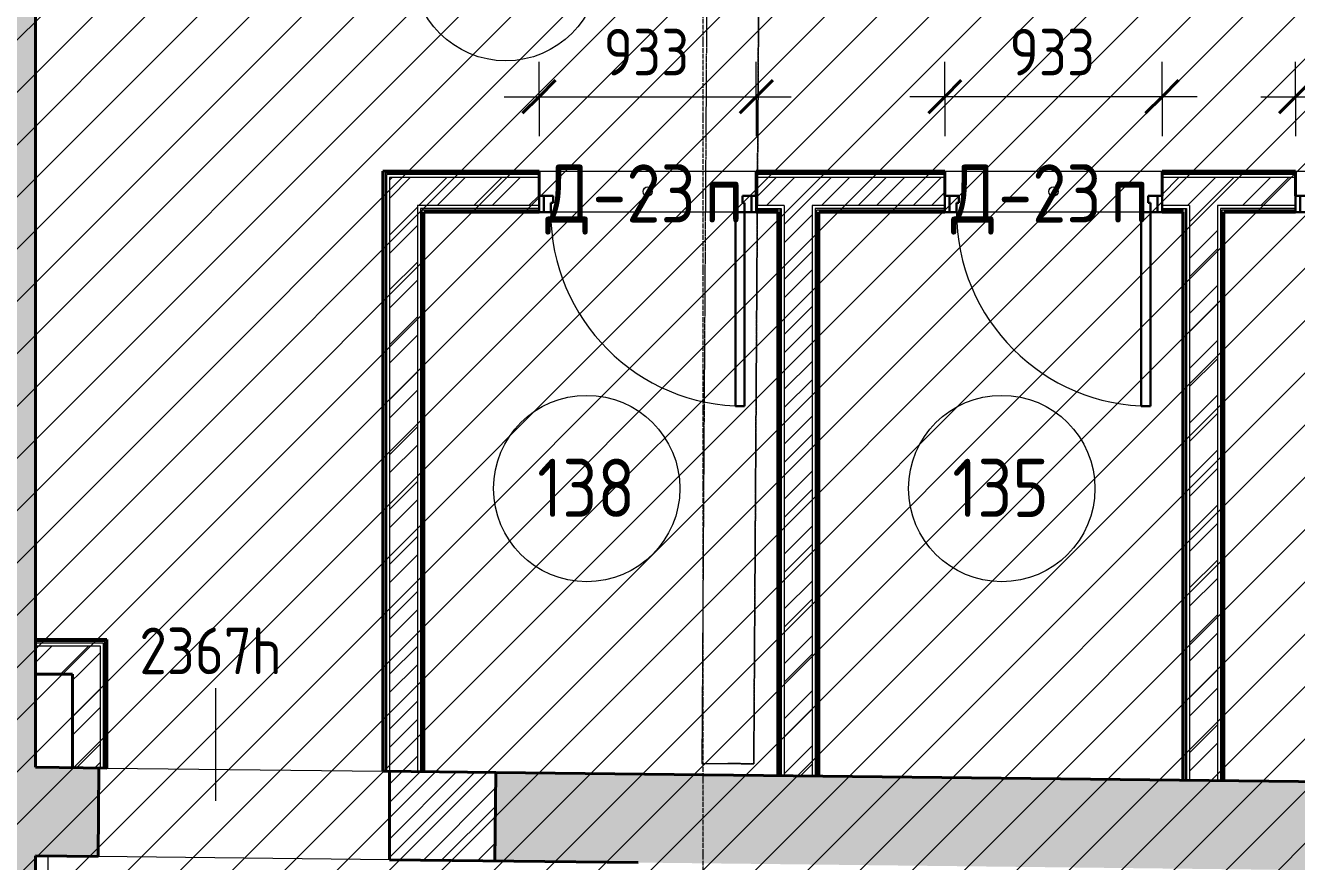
# Model space of a CAD drawing. Header units: millimetres. Extents: x -11886 to 379896, y -8130 to 47743.
# Drawn here: x 46500 to 51958, y 36887 to 40477 of the extents above; entities that cross this region are included whole.
import ezdxf

# ---------------------------------------------------------------- set-up
doc = ezdxf.new("R2010")
doc.units = ezdxf.units.MM
for name, pattern in [('ADSK_Линия сетки', [25, 20, -2.5, 0, -2.5]), ('ADSK_Сверху', [4.5, 3, -1.5]), ('ADSK_Снесено', [4.5, 3, -1.5])]:
    doc.linetypes.add(name, pattern=pattern)
for name, color, linetype, lineweight in [('Аннотация', 7, 'Continuous', 9), ('Каркас', 7, 'Continuous', 18), ('Марки дверей', 7, 'Continuous', 20), ('Марки помещений', 7, 'Continuous', 20), ('Оси', 7, 'Continuous', 9), ('Размеры', 7, 'Continuous', 9), ('Размеры-100', 7, 'Continuous', 9)]:
    doc.layers.add(name, color=color, linetype=linetype, lineweight=lineweight)
for name, color, linetype, lineweight, true_color in [('Двери', 5, 'Continuous', 18, 0x0000ff), ('Линии', 7, 'Continuous', 9, 0x00a600), ('Стены внутренние', 5, 'Continuous', 18, 0x0000ff), ('Стены наружные', 1, 'ADSK_Снесено', 18, 0xff0000), ('Стены штриховка', 5, 'Continuous', 18, 0x0000ff)]:
    doc.layers.add(name, color=color, linetype=linetype, lineweight=lineweight, true_color=true_color)
doc.styles.add('GOST Common_1', font='GOST_Common.ttf', dxfattribs={"width": 0.9, "height": 200})
doc.styles.add('GOST Common_2', font='GOST_Common.ttf', dxfattribs={"width": 0.9, "height": 250})
doc.dimstyles.new('ADSK_Основной_2_мм_Округление_до_1_мм', dxfattribs={"dimscale": 304.8, "dimtxt": 201.142999, "dimasz": 0.463911, "dimexe": 0.492126, "dimexo": 0.492126, "dimgap": 0.098425, "dimtad": 1, "dimdec": 0, "dimdsep": 46, "dimtxsty": 'GOST Common_1', "dimblk1": 'OBLIQUE', "dimblk2": 'OBLIQUE', "dimsah": 1, "dimcen": 0.09, "dimdle": 0.492126, "dimazin": 2, "dimtfac": 1, "dimtdec": 4, "dimtix": 1, "dimtmove": 0, "dimatfit": 3, "dimfxl": 1, "dimtvp": 1, "dimtolj": 1, "dimtzin": 0, "dimlwd": 20, "dimlwe": 20, "dimarcsym": 2})
pattern_1 = [(45, (0, 0), (-117.8655, 117.8655), []), (45, (78.58, 0), (-117.8655, 117.8655), [])]

# ---------------------------------------------------------------- blocks, each defined once
blk = doc.blocks.new('ADSK_БалкаЖБ_Прямоугольная - 223_1х460мм-821113-01 План 1-го этажа маркировочный')
at = {"layer": 'Каркас', "color": 253, "linetype": 'ADSK_Сверху', "true_color": 0xaaaaaa}
for p, q in [((-2939.7, 111.5), (-2939.7, -111.6)), ((-2939.7, 111.5), (2939.7, 111.5)), ((2939.7, -111.6), (2939.7, 111.5)), ((-2939.7, -111.6), (2939.7, -111.6))]:
    blk.add_line(p, q, dxfattribs=at)
at = {"layer": 'Каркас', "color": 253, "linetype": 'ADSK_Сверху', "true_color": 0xb2b2b2}
for p, q in [((-2939.7, -0.1), (-2939.7, 111.5)), ((2939.7, 111.5), (-2939.7, 111.5)), ((2939.7, 111.5), (2939.7, -0.1))]:
    blk.add_line(p, q, dxfattribs=at)
blk = doc.blocks.new('AC_Дверь_Однопольная - Д-23п 933х2200h-1983237-01 План 1-го этажа маркировочный')
at = {"layer": 'Двери', "lineweight": 30}
for p, q in [((-416.5, 921), (-376.5, 921)), ((-416.5, 88), (-416.5, 921)), ((-376.5, 921), (-376.5, 88)), ((-466.5, 88), (-446.5, 88)), ((-466.5, 18), (-466.5, 88)), ((-446.5, 88), (-416.5, 88)), ((-446.5, 18), (-446.5, 88)), ((-446.5, 88), (-446.5, 18)), ((-376.5, 88), (-416.5, 88)), ((-416.5, 88), (-416.5, 48)), ((416.5, 88), (446.5, 88)), ((416.5, 48), (416.5, 88)), ((446.5, 88), (446.5, 18)), ((446.5, 88), (466.5, 88)), ((446.5, 18), (446.5, 88)), ((466.5, 88), (466.5, 18)), ((-446.5, 18), (-466.5, 18)), ((-406.5, 18), (-446.5, 18)), ((-416.5, 48), (-406.5, 48)), ((-406.5, 48), (-406.5, 18)), ((406.5, 48), (416.5, 48)), ((406.5, 18), (406.5, 48)), ((446.5, 18), (406.5, 18)), ((466.5, 18), (446.5, 18))]:
    blk.add_line(p, q, dxfattribs=at)
at = {"layer": 'Двери'}
blk.add_arc((-416.5, 88), 833, 0, 90, dxfattribs=at)
blk = doc.blocks.new('ADSK_Марка_Помещение_ОдноЗначение - Номер-247393-01 План 1-го этажа маркировочный')
at = {"layer": 'Марки помещений'}
blk.add_circle((0, 0), 4, dxfattribs=at)
blk = doc.blocks.new('ADSK_Марка_Дверь - Марка типа и комментарии-2020407-01 План 1-го этажа маркировочный')
at = {"layer": 'Марки дверей', "lineweight": 9}
blk.add_circle((0, 0), 0.2, dxfattribs=at)
blk = doc.blocks.new('DIMBLOCK60-01 План 1-го этажа маркировочный')
at = {"layer": 'Размеры-100', "lineweight": 20, "transparency": 16777216}
for p, q in [((48705.3, 40170.9), (48705.3, 40320.9)), ((49638.3, 40170.9), (49638.3, 40320.9)), ((48555.3, 40170.9), (49788.3, 40170.9)), ((48705.3, 40170.9), (48705.3, 40001.5)), ((49638.3, 40170.9), (49638.3, 40001.5))]:
    blk.add_line(p, q, dxfattribs=at)
at = {"layer": 'Размеры-100', "lineweight": 40, "transparency": 16777216}
for p, q in [((48705.3, 40170.9), (48776, 40241.6)), ((49638.3, 40170.9), (49709, 40241.6)), ((48705.3, 40170.9), (48634.6, 40100.2)), ((49638.3, 40170.9), (49567.6, 40100.2))]:
    blk.add_line(p, q, dxfattribs=at)
at = {"layer": 'Размеры-100', "color": 0, "lineweight": 20, "transparency": 16777216, "insert": (48982.6, 40462.3), "char_height": 200, "width": 454.106, "attachment_point": 1, "line_spacing_factor": 1.022761, "style": 'GOST Common_1'}
blk.add_mtext('933', dxfattribs=at)
blk = doc.blocks.new('_Oblique')
at = {"color": 0, "linetype": 'ByBlock', "lineweight": -2}
blk.add_line((-0.5, -0.5), (0.5, 0.5), dxfattribs=at)
blk = doc.blocks.new('DIMBLOCK62-01 План 1-го этажа маркировочный')
at = {"layer": 'Размеры-100', "lineweight": 20, "transparency": 16777216}
for p, q in [((50447.8, 40170.9), (50447.8, 40320.9)), ((51380.8, 40170.9), (51380.8, 40320.9)), ((51530.8, 40170.9), (50297.8, 40170.9)), ((50447.8, 40170.9), (50447.8, 40001.5)), ((51380.8, 40170.9), (51380.8, 40001.5))]:
    blk.add_line(p, q, dxfattribs=at)
at = {"layer": 'Размеры-100', "lineweight": 40, "transparency": 16777216}
for p, q in [((50447.8, 40170.9), (50518.5, 40241.6)), ((51380.8, 40170.9), (51451.5, 40241.6)), ((50447.8, 40170.9), (50377.1, 40100.2)), ((51380.8, 40170.9), (51310.1, 40100.2))]:
    blk.add_line(p, q, dxfattribs=at)
at = {"layer": 'Размеры-100', "color": 0, "lineweight": 20, "transparency": 16777216, "insert": (50725.1, 40462.3), "char_height": 200, "width": 454.106, "attachment_point": 1, "line_spacing_factor": 1.022761, "style": 'GOST Common_1'}
blk.add_mtext('933', dxfattribs=at)
blk = doc.blocks.new('DIMBLOCK63-01 План 1-го этажа маркировочный')
at = {"layer": 'Размеры-100', "lineweight": 20, "transparency": 16777216}
for p, q in [((51954.1, 40170.9), (51954.1, 40320.9)), ((52887.1, 40170.9), (52887.1, 40320.9)), ((51804.1, 40170.9), (53037.1, 40170.9)), ((51954.1, 40170.9), (51954.1, 40001.5)), ((52887.1, 40170.9), (52887.1, 40001.5))]:
    blk.add_line(p, q, dxfattribs=at)
at = {"layer": 'Размеры-100', "lineweight": 40, "transparency": 16777216}
for p, q in [((51954.1, 40170.9), (52024.8, 40241.6)), ((52887.1, 40170.9), (52957.8, 40241.6)), ((51954.1, 40170.9), (51883.4, 40100.2)), ((52887.1, 40170.9), (52816.4, 40100.2))]:
    blk.add_line(p, q, dxfattribs=at)
at = {"layer": 'Размеры-100', "color": 0, "lineweight": 20, "transparency": 16777216, "insert": (52231.4, 40462.3), "char_height": 200, "width": 454.106, "attachment_point": 1, "line_spacing_factor": 1.022761, "style": 'GOST Common_1'}
blk.add_mtext('933', dxfattribs=at)

msp = doc.modelspace()

# ---------------------------------------------------------------- hatches: boundary and pattern name
at = {"lineweight": 13, "true_color": 0x636466, "transparency": 33554559}
h = msp.add_hatch(dxfattribs=at)
h.set_pattern_fill('ANSI31', color=251, scale=50)
h.set_pattern_definition([(45, (0, 84876.59), (-112.2532, 112.2532), [])])
h.paths.add_polyline_path([(49933.4, 8532.3), (56213.95, 8532.3), (56032.62, 43759.21), (46033.21, 43759.21), (46033.21, 20934.06), (46719.85, 20904.57), (46719.85, 10918.4), (782.6, 10918.4), (771.13, 8529.25), (290.5, 8529.25), (290.5, 306.79), (8273, 272.02), (8273, 2186.48), (18972.64, 2186.48), (18972.64, -2732.57), (31336.4, -2732.57), (31336.4, 2185.74), (42036.93, 2106.79), (42036.93, 150.23), (49933.4, 150.23)])
at = {"layer": 'Стены внутренние', "lineweight": 9}
h = msp.add_hatch(dxfattribs=at)
h.set_pattern_fill('FP_2', color=256, style=0, pattern_type=2)
h.set_pattern_definition(pattern_1)
h.paths.add_polyline_path([(48183.3, 37273.83), (48183.3, 39823.48), (48063.3, 39823.48), (48063.3, 37275.19)])
h = msp.add_hatch(dxfattribs=at)
h.set_pattern_fill('FP_2', color=256, style=0, pattern_type=2)
h.set_pattern_definition(pattern_1)
h.paths.add_polyline_path([(52887.06, 39703.48), (53343.3, 39703.48), (53343.3, 39823.48), (52887.06, 39823.48), (52887.06, 39745.48)])
h.paths.add_polyline_path([(49816.62, 39703.48), (50447.8, 39703.48), (50447.8, 39823.48), (49638.3, 39823.48), (49638.3, 39703.48), (49758.3, 39703.48)])
h.paths.add_polyline_path([(51380.8, 39703.48), (51954.06, 39703.48), (51954.06, 39823.48), (51380.8, 39823.48), (51380.8, 39745.48)])
h.paths.add_polyline_path([(48211.3, 39703.48), (48705.3, 39703.48), (48705.3, 39823.48), (48183.3, 39823.48), (48183.3, 39703.48), (48196.3, 39703.48)])
h = msp.add_hatch(dxfattribs=at)
h.set_pattern_fill('FP_2', color=256, style=0, pattern_type=2)
h.set_pattern_definition(pattern_1)
h.paths.add_polyline_path([(49878.3, 37254.63), (49878.3, 39703.48), (49758.3, 39703.48), (49758.3, 37255.99)])
h = msp.add_hatch(dxfattribs=at)
h.set_pattern_fill('FP_2', color=256, style=0, pattern_type=2)
h.set_pattern_definition(pattern_1)
h.paths.add_polyline_path([(51618.46, 37234.92), (51618.46, 39703.48), (51498.46, 39703.48), (51498.46, 37236.28)])
h = msp.add_hatch(dxfattribs=at)
h.set_pattern_fill('FP_2', color=256, style=0, pattern_type=2)
h.set_pattern_definition(pattern_1)
h.paths.add_polyline_path([(46821.82, 37692.41), (46821.82, 37812.41), (46543.21, 37812.41), (46543.21, 37692.41), (46814.82, 37692.41)])
h = msp.add_hatch(dxfattribs=at)
h.set_pattern_fill('FP_2', color=256, style=0, pattern_type=2)
h.set_pattern_definition(pattern_1)
h.paths.add_polyline_path([(46821.82, 37289.25), (46821.82, 37692.41), (46701.82, 37692.41), (46701.82, 37290.61), (46814.82, 37289.33)])
at = {"layer": 'Стены внутренние', "true_color": 0xc0c0c0}
h = msp.add_hatch(color=9, dxfattribs=at)
h.paths.add_polyline_path([(53123.89, 36837.85), (53128.19, 37217.82), (48519.54, 37270.02), (48515.24, 36890.05), (52537.78, 36844.49)])
h.paths.add_polyline_path([(46812.87, 36909.33), (46814.82, 37289.33), (46543.21, 37292.41), (46543.21, 36912.38), (46595.52, 36911.79)])
at = {"layer": 'Стены внутренние', "lineweight": 9}
h = msp.add_hatch(dxfattribs=at)
h.set_pattern_fill('FP_2', color=256, style=0, pattern_type=2)
h.set_pattern_definition(pattern_1)
h.paths.add_polyline_path([(48515.24, 36890.05), (48519.54, 37270.02), (48063.3, 37275.19), (48063.3, 36895.17)])
at = {"layer": 'Стены наружные', "linetype": 'Continuous', "true_color": 0xc0c0c0}
h = msp.add_hatch(color=9, dxfattribs=at)
h.paths.add_polyline_path([(46033.21, 20934.06), (46543.21, 20934.06), (46543.21, 22119.17), (46033.21, 22119.17)])
h.paths.add_polyline_path([(46033.21, 23889.17), (46543.21, 23889.17), (46543.21, 26071.15), (46033.21, 26071.15), (46033.21, 23912.97)])
h.paths.add_polyline_path([(46033.21, 27841.15), (46543.21, 27841.15), (46543.21, 30057.44), (46033.21, 30057.44)])
h.paths.add_polyline_path([(46033.21, 31827.44), (46543.21, 31827.44), (46543.21, 34118.81), (46033.21, 34118.81), (46033.21, 31880.66)])
h.paths.add_polyline_path([(46396.03, 35888.81), (46543.21, 35888.81), (46543.21, 43249.21), (46033.21, 43249.21), (46033.21, 35888.81), (46393.73, 35888.81)])

# ---------------------------------------------------------------- linework, layer by layer
at = {"layer": 'Аннотация'}
msp.add_line((47317.21, 37148.23), (47317.21, 37632.25), dxfattribs=at)
at = {"layer": 'Линии', "color": 8, "lineweight": 18, "true_color": 0x808080}
msp.add_line((46595.52, 36911.79), (46593.94, 36678.06), dxfattribs=at)
at = {"layer": 'Оси', "linetype": 'ADSK_Линия сетки'}
msp.add_line((49409.91, -7330.38), (49409.91, 44534.79), dxfattribs=at)
at = {"layer": 'Стены внутренние', "color": 18, "lineweight": 40, "true_color": 0x000000}
for p, q in [((48035.3, 39851.48), (48035.3, 37275.51)), ((48705.3, 39851.48), (48035.3, 39851.48)), ((48705.3, 39745.48), (48705.3, 39851.48)), ((50447.8, 39851.48), (49638.3, 39851.48)), ((49638.3, 39851.48), (49638.3, 39745.48)), ((50447.8, 39745.48), (50447.8, 39851.48)), ((51954.06, 39851.48), (51380.8, 39851.48)), ((51380.8, 39851.48), (51380.8, 39745.48)), ((51954.06, 39745.48), (51954.06, 39851.48)), ((48211.3, 37273.51), (48211.3, 39675.48)), ((48211.3, 39675.48), (48705.3, 39675.48)), ((49638.3, 39675.48), (49730.3, 39675.48)), ((49730.3, 39675.48), (49730.3, 37256.31)), ((49906.3, 39675.48), (50447.8, 39675.48)), ((49906.3, 37254.32), (49906.3, 39675.48)), ((51380.8, 39675.48), (51470.46, 39675.48)), ((51470.46, 39675.48), (51470.46, 37236.6)), ((51646.46, 39675.48), (51954.06, 39675.48)), ((51646.46, 37234.61), (51646.46, 39675.48)), ((46849.82, 37840.41), (46543.21, 37840.41)), ((46543.21, 37840.41), (46543.21, 37692.41)), ((46849.82, 37288.93), (46849.82, 37840.41)), ((46543.21, 37692.41), (46701.82, 37692.41)), ((46701.82, 37692.41), (46701.82, 37290.61)), ((46849.82, 37288.93), (46543.21, 37292.41)), ((46812.87, 36909.33), (46814.82, 37289.33)), ((48519.54, 37270.02), (48035.3, 37275.51)), ((48063.3, 37275.19), (48063.3, 36895.17)), ((48515.24, 36890.05), (48519.54, 37270.02)), ((53315.3, 37215.7), (48519.54, 37270.02)), ((46543.21, 36912.38), (46812.87, 36909.33)), ((48063.3, 36895.17), (49130.81, 36883.07))]:
    msp.add_line(p, q, dxfattribs=at)
at = {"layer": 'Стены внутренние', "color": 18, "true_color": 0x000000}
for p, q in [((48705.3, 39851.48), (49638.3, 39851.48)), ((50447.8, 39851.48), (51380.8, 39851.48)), ((51954.06, 39851.48), (52887.06, 39851.48)), ((49548.3, 39675.48), (48755.3, 39675.48)), ((51290.8, 39675.48), (50497.8, 39675.48)), ((46849.82, 37288.93), (48035.3, 37275.51)), ((48063.3, 36895.17), (46812.87, 36909.33))]:
    msp.add_line(p, q, dxfattribs=at)
at = {"layer": 'Стены наружные', "color": 18, "linetype": 'Continuous', "lineweight": 40, "true_color": 0x000000}
for p, q in [((46543.21, 37840.41), (46543.21, 41262.59)), ((46543.21, 37292.41), (46543.21, 37692.41)), ((46543.21, 35888.81), (46543.21, 36912.38))]:
    msp.add_line(p, q, dxfattribs=at)
at = {"layer": 'Стены штриховка'}
for p, q in [((48044.3, 39842.48), (48044.3, 37275.4)), ((48705.3, 39842.48), (48044.3, 39842.48)), ((48050.3, 39836.48), (48050.3, 37275.34)), ((48705.3, 39836.48), (48050.3, 39836.48)), ((48063.3, 39823.48), (48063.3, 37275.19)), ((48705.3, 39823.48), (48063.3, 39823.48)), ((50447.8, 39842.48), (49638.3, 39842.48)), ((50447.8, 39836.48), (49638.3, 39836.48)), ((50447.8, 39823.48), (49638.3, 39823.48)), ((51954.06, 39842.48), (51380.8, 39842.48)), ((51954.06, 39836.48), (51380.8, 39836.48)), ((51954.06, 39823.48), (51380.8, 39823.48)), ((48183.3, 39703.48), (48183.3, 37273.83)), ((48705.3, 39703.48), (48183.3, 39703.48)), ((48196.3, 39690.48), (48196.3, 37273.68)), ((48705.3, 39690.48), (48196.3, 39690.48)), ((48202.3, 39684.48), (48202.3, 37273.62)), ((48705.3, 39684.48), (48202.3, 39684.48)), ((49758.3, 39703.48), (49638.3, 39703.48)), ((49638.3, 39690.48), (49745.3, 39690.48)), ((49730.3, 39684.48), (49638.3, 39684.48)), ((49730.3, 39690.48), (49730.3, 39675.48)), ((49739.3, 39690.48), (49739.3, 37256.21)), ((49745.3, 39690.48), (49745.3, 37256.14)), ((49758.3, 39703.48), (49758.3, 37255.99)), ((50447.8, 39703.48), (49878.3, 39703.48)), ((49878.3, 39703.48), (49878.3, 37254.63)), ((50447.8, 39690.48), (49891.3, 39690.48)), ((49891.3, 39690.48), (49891.3, 37254.48)), ((50447.8, 39684.48), (49897.3, 39684.48)), ((49897.3, 39684.48), (49897.3, 37254.42)), ((51498.46, 39703.48), (51380.8, 39703.48)), ((51380.8, 39690.48), (51485.46, 39690.48)), ((51470.46, 39684.48), (51380.8, 39684.48)), ((51470.46, 39690.48), (51470.46, 39675.48)), ((51479.46, 39690.48), (51479.46, 37236.5)), ((51485.46, 39690.48), (51485.46, 37236.43)), ((51498.46, 39703.48), (51498.46, 37236.28)), ((51954.06, 39703.48), (51618.46, 39703.48)), ((51618.46, 39703.48), (51618.46, 37234.92)), ((51954.06, 39690.48), (51631.46, 39690.48)), ((51631.46, 39690.48), (51631.46, 37234.78)), ((51954.06, 39684.48), (51637.46, 39684.48)), ((51637.46, 39684.48), (51637.46, 37234.71)), ((46840.82, 37831.41), (46543.21, 37831.41)), ((46840.82, 37289.04), (46840.82, 37831.41)), ((46834.82, 37825.41), (46543.21, 37825.41)), ((46821.82, 37812.41), (46543.21, 37812.41)), ((46821.82, 37289.25), (46821.82, 37812.41)), ((46834.82, 37289.1), (46834.82, 37825.41))]:
    msp.add_line(p, q, dxfattribs=at)

# ---------------------------------------------------------------- block references
at = {"layer": 'Двери', "rotation": 180}
for p in [(49171.8, 39763.48), (50914.3, 39763.48), (52420.56, 39763.48)]:
    msp.add_blockref('AC_Дверь_Однопольная - Д-23п 933х2200h-1983237-01 План 1-го этажа маркировочный', p, dxfattribs=at)
at = {"layer": 'Каркас', "color": 253, "linetype": 'ADSK_Сверху', "true_color": 0xaaaaaa, "rotation": 269.6370027793602}
msp.add_blockref('ADSK_БалкаЖБ_Прямоугольная - 223_1х460мм-821113-01 План 1-го этажа маркировочный', (49534.63, 40247.62), dxfattribs=at)
at = {"layer": 'Марки дверей', "xscale": 99.99999999999993, "yscale": 99.99999999999993, "zscale": 99.99999999999993}
for p in [(49171.8, 39763.48), (50914.3, 39763.48)]:
    msp.add_blockref('ADSK_Марка_Дверь - Марка типа и комментарии-2020407-01 План 1-го этажа маркировочный', p, dxfattribs=at)
at = {"layer": 'Марки помещений', "xscale": 99.99999999999993, "yscale": 99.99999999999993, "zscale": 99.99999999999993}
for p in [(48562.68, 40724.72), (48910.1, 38488.87), (50692.31, 38488.87)]:
    msp.add_blockref('ADSK_Марка_Помещение_ОдноЗначение - Номер-247393-01 План 1-го этажа маркировочный', p, dxfattribs=at)

# ---------------------------------------------------------------- texts
at = {"layer": 'Аннотация', "insert": (46989.61, 37891.82), "char_height": 200, "width": 786.4554, "attachment_point": 1, "style": 'GOST Common_1'}
msp.add_mtext('2367h', dxfattribs=at)
at = {"layer": 'Марки дверей', "lineweight": 9, "char_height": 250, "attachment_point": 1, "style": 'GOST Common_2'}
for s, insert, width in [('\\fGOST Common|b0|i0|c204|p34|;\\W.9;Д', (48731.97, 39880.49), 245.3164), ('-23', (48934.38, 39880.49), 584.4302), ('\\fGOST Common|b0|i0|c204|p34|;\\W.9;Д', (50474.47, 39880.49), 245.3164), ('-23', (50676.88, 39880.49), 584.4302), ('\\fGOST Common|b0|i0|c204|p34|;\\W.9;п', (49416.58, 39880.49), 194.8101), ('\\fGOST Common|b0|i0|c204|p34|;\\W.9;п', (51159.08, 39880.49), 194.8101)]:
    msp.add_mtext(s, dxfattribs=dict(at, insert=insert, width=width))
at = {"layer": 'Марки помещений', "lineweight": 9, "char_height": 250, "width": 526.7087, "attachment_point": 1, "style": 'GOST Common_2'}
for s, insert in [('138', (48697.69, 38616.59)), ('135', (50479.9, 38616.59))]:
    msp.add_mtext(s, dxfattribs=dict(at, insert=insert))

# ---------------------------------------------------------------- dimensions: what is measured, and where the dimension line sits
at = {"layer": 'Размеры', "lineweight": 20}
for base, p1, p2, picture, middle in [((49638.3, 40170.91), (48705.3, 39851.48), (49638.3, 39851.48), 'DIMBLOCK60-01 План 1-го этажа маркировочный', (49171.8, 40300.91)), ((50447.8, 40170.91), (51380.8, 39851.48), (50447.8, 39851.48), 'DIMBLOCK62-01 План 1-го этажа маркировочный', (50914.3, 40300.91)), ((52887.06, 40170.91), (51954.06, 39851.48), (52887.06, 39851.48), 'DIMBLOCK63-01 План 1-го этажа маркировочный', (52420.56, 40300.91))]:
    dim = msp.add_linear_dim(base=base, p1=p1, p2=p2, dimstyle='ADSK_Основной_2_мм_Округление_до_1_мм', override={"dimpost": '<>', "dimfxl": 933}, dxfattribs=at)
    dim.commit()
    dim.dimension.update_dxf_attribs({"geometry": picture, "text_midpoint": middle})

doc.saveas('drawing.dxf')
